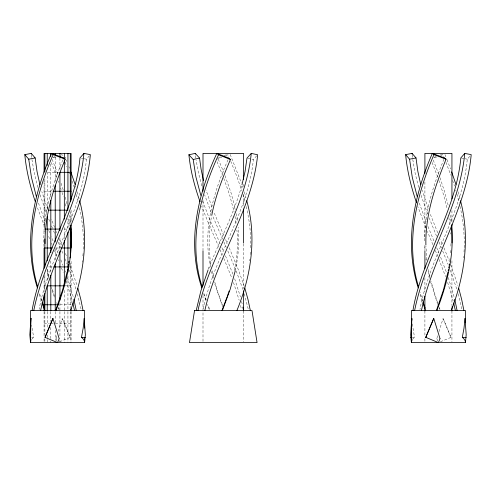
<?xml version="1.0" encoding="UTF-8"?>
<svg xmlns="http://www.w3.org/2000/svg" width="496" height="496" viewBox="0 0 496 496"><rect width="100%" height="100%" fill="white"/><g stroke="black" fill="none" stroke-linecap="round" stroke-linejoin="round"><path stroke-width="0.37" stroke-dasharray="2.48 1.86" d="M424.7 238.328L424.7 241.068M450.957 243.617L450.901 246.338M424.725 236.958C425.115 209.988 433.826 184.103 443.87 159.352M250.66 247.69C251.1 233.746 249.414 219.784 246.165 206.237M83.316 249.029C83.861 235.123 82.423 221.173 79.459 207.588M464.02 251.956C464.919 236.573 463.369 221.104 459.972 206.088M450.734 250.412L450.442 254.485M250.461 252.08L250.257 255M83.092 253.419L82.869 256.339M463.58 257.796L463.71 256.339M89.379 155.781L86.428 159.191C81.797 212.35 48.676 257.449 39.11 309.386M469.724 156.352L467.269 159.191C462.638 212.35 429.517 257.455 419.951 309.386M256.692 155.818L253.369 159.489C248.353 212.896 213.373 257.312 203.236 309.374M69.204 258.552L69.347 257.201M249.674 260.822L249.841 259.371M82.268 262.167L82.441 260.71M449.884 259.91L450.046 258.552M234.509 270.667C237.249 257.325 238.148 243.598 236.896 230.026M212.096 213.559C208.562 230.528 208.109 248.155 211.036 265.255M235.135 271.225C238.347 256.847 239.525 241.98 238.167 227.292M241.595 186.143C233.883 213.739 220.404 239.184 209.771 265.682M55.986 338.582L56.879 340.938M59.656 341.75L70.234 337.342L62.236 318.413L58.311 331.105M56.129 338.142L57.04 335.209M436.97 338.142L437.732 335.687M440.498 341.75L451.075 337.342L443.077 318.413L438.941 331.774M56.16 338.049L56.023 338.483M436.827 338.582L437.72 340.938M62.744 160.065C51.572 187.482 42.346 216.597 44.014 246.562M227.974 159.873C213.106 193.266 202.473 230.454 210.552 267.065M70.234 337.342L62.236 318.413M218.513 157.827L220.621 156.99M224.124 155.608L226.932 154.492M216.777 159.21L221.687 157.269M225.891 155.601L227.999 154.771L228.817 156.68M52.979 157.399L55.118 156.593M53.5 157.852L56.346 156.786M60.617 155.18L62.043 154.647L62.967 156.934M433.82 157.399L436.666 156.327M440.231 154.988L441.651 154.454M434.341 157.852L437.187 156.786M440.746 155.446L442.885 154.647L443.808 156.934M31.744 337.385L33.691 337.342L31.608 325.233M412.585 337.385L414.532 337.342L412.288 323.876M47.945 172.31L58.584 172.31M44.063 191.233L52.291 191.233M44.063 210.155L47.225 210.155L47.225 172.31M64.337 229.078L67.933 229.078L67.933 218.482M55.905 248L59.929 248M48.664 266.922L53.029 266.922M70.283 266.922L71.095 266.922M44.063 285.845L46.054 285.845M64.337 285.845L71.095 285.845M59.929 304.767L71.095 304.767L71.095 260.109M44.063 323.69L49.383 323.69M50.821 323.69L54.498 323.69M55.23 323.69L71.095 323.69M461.547 158.069L464.405 158.633M465.124 158.77L467.269 159.191M81.418 158.212L83.564 158.633M84.283 158.77L86.428 159.191M247.696 158.255L251.243 159.03M251.949 159.179L253.369 159.489M223.777 235.482L213.925 212.276M225.587 239.58L227.404 243.685M222.611 239.128L211.817 213.999M223.919 242.085L226.312 247.51M220.119 243.623L209.517 219.071L202.684 201.047M218.922 247.206L208.208 222.63L201.674 206.237M221.91 247.684L223.696 251.745M219.995 249.643L222.344 255M229.208 247.789L238.421 269.836L244.361 286.601M227.825 250.957L236.48 271.653L242.873 289.397M230.212 154.492L241.385 182.95M218.271 159.166L223.684 172.211M225.457 255.8L233.176 274.722M223.814 258.397L231.886 278.2M217.019 161.684L222.704 175.491M230.758 161.256L236.983 176.843L241.812 190.706M442.308 243.815L440.597 239.698M439.028 242.085L441.483 248M433.888 240.895L427.713 225.854M432.878 244.633L427.385 231.378M450.876 337.423L443.077 318.413M59.756 239.698L62.037 245.185M58.187 242.085L60.642 248M53.047 240.895L51.348 236.803M51.429 243.164L52.037 244.633M436.567 236.17L428.972 217.446M436.716 247.696L438.954 253.127M55.874 247.696L58.113 253.127M49.588 238.756L48.366 235.805M444.013 247.932L449.562 261.714M437.751 232.847L430.094 213.671M435.314 250.499L437.714 256.339M56.346 231.477L56.91 232.847M54.498 233.219L53.277 230.262M54.473 250.499L56.873 256.339M442.699 250.957L448.043 264.263M61.857 250.957L63.073 253.915M49.656 232.705L48.534 229.97M52.471 228.29L51.466 225.823M54.659 227.373L51.367 219.158M444.949 154.492L446.14 157.449M425.983 227.924L417.83 206.59M65.429 253.437L67.09 257.573M433.256 160.065L438.979 174.896M440.609 257.201L446.375 272.124M438.898 259.253L445.588 276.663M52.13 159.352L58.137 174.896M58.249 259.743L58.64 260.71M44.541 226.449L36.989 206.59M432.109 162.496L437.825 177.401M51.268 162.496L56.984 177.401M65.063 258.844L67.01 263.767M211.222 212.517L204.631 194.779M65.15 157.083L65.59 158.187M49.681 221.39L48.515 218.432M60.859 259.91L62.986 265.335M447.02 159.669L450.566 168.907M445.929 162.266L450.796 175.187M66.321 160.034L66.904 161.516M65.088 162.266L66.855 166.836M426.07 221.731L419.002 202.275M222.679 306.795L214.26 282.385M45.235 221.731L38.161 202.275M225.054 175.708L231.124 193.056L235.457 209.541M209.275 309.566L207.477 304.811M61.504 267.976L63.153 272.323M223.82 178.368L229.766 195.43L234.168 212.176M222.351 304.823L217.905 292.398L214.619 281.505M450.628 264.486L457.882 285.423M427.639 213.999L421.036 195.269M46.612 213.503L40.033 194.779M209.436 308.81L207.855 304.556M68.894 166.687L69.452 168.169M439.072 308.066L439.53 309.287M211.798 206.801L206.156 190.297M70.314 265.868L77.047 285.423M58.23 308.066L58.689 309.287M439.995 309.386L439.158 307.129M59.154 309.386L58.317 307.129M450.3 270.177L456.866 289.397M69.459 270.177L76.024 289.397M65.038 270.766L65.54 272.124M69.13 172.912L69.409 173.668M47.721 209.554L41.8 191.623M437.72 304.395L430.385 281.207M428.067 208.177L422.245 190.241M234.682 278.789L240.436 296.906M233.48 282.522L239.19 300.291M439.989 177.698L444.559 191.623L448.186 205.431M56.699 302.634L57.096 303.757M438.861 180.284L443.703 195.238L447.28 209.262M437.54 302.634L431.098 281.641M205.766 300.061L203.354 292.845M58.274 181.003L58.77 182.435M448.31 277.562L454.479 298.152M206.342 300.291L203.813 292.578M67.468 277.562L73.637 298.152M66.278 280.996L72.59 301.959M452.65 180.494L454.479 186.037M447.615 282.435L453.214 301.097M71.976 180.997L73.799 186.539M54.331 297.104L51.522 288.244M422.257 301.01L419.963 293.83M61.082 183.284L63.302 190.241M41.416 301.01L39.122 293.83M422.766 301.097L420.1 292.51M242.383 185.907L242.866 187.389M54.417 295.92L51.727 287.103M41.645 300.241L39.258 292.51M60.679 188.151L61.138 189.571M75.566 185.907L76.018 187.389M455.725 190.061L456.029 191.065M62.019 192.411L63.271 196.652M244.255 191.822L245.954 197.737M243.052 194.723L245.036 201.736M244.261 293.83L248.353 309.566M201.829 185.907L198.388 172.602L196.094 160.034M458.168 191.822L460.133 199.212M456.909 194.079L459.277 203.093M458.174 293.83L462.024 309.566M418.655 187.389L415.152 173.34L412.74 159.297M77.326 191.822L79.298 199.212M76.204 194.581L78.07 201.593M77.333 293.83L81.183 309.566M37.814 187.389L34.317 173.34L31.899 159.297M65.292 197.16L67.028 204.054M213.106 278.188L211.414 271.225M429.672 278.405L427.794 270.035M240.523 305.406L241.335 308.81M65.143 203.676L66.135 207.867M48.831 278.405L46.953 270.035M213.565 277.438L212.04 270.667M241.589 301.425L242.377 304.823M429.79 276.198L428.401 269.409M48.949 276.198L47.56 269.409M236.27 213.64L237.379 220.472M234.992 216.318L236.108 223.194M450.064 215.041L451.211 223.262M448.874 217.589L450.033 225.854M69.223 215.041L70.519 224.632M68.256 218.972L69.335 227.23M425.959 258.949L426.145 260.332M195.846 158.187L195.523 155.601M412.511 157.449L412.226 154.864M31.67 157.449L31.384 154.864M426.957 259.91L425.934 246.338M450.641 232.705L450.728 234.075M425.01 249.308L424.799 245.185M451.937 210.54L451.937 222.896M451.937 260.747L451.937 305.542M451.937 310.949L451.937 341.843M424.905 181.964L424.905 237.572M424.905 245.297L424.905 249.928M424.905 277.735L424.905 291.642M424.905 310.949L424.905 335.662M424.905 338.756L424.905 341.843M243.548 184.276L243.548 186.595M243.548 194.32L243.548 207.452M243.548 243.753L243.548 288.548M243.548 310.949L243.548 341.843M203 200.502L203 249.928M203 295.498L203 341.843M71.095 210.155L71.095 222.264M71.095 311.581L71.095 342.618M70.283 211.668L70.283 224.533M70.283 263.14L70.283 307.799M70.283 311.581L70.283 342.618M67.933 276.005L67.933 310.825M67.933 311.581L67.933 342.618M64.337 227.565L64.337 239.673M64.337 290.389L64.337 310.825M64.337 311.581L64.337 342.618M59.929 157.926L59.929 170.035M59.929 238.161L59.929 249.513M59.929 303.254L59.929 310.825M59.929 311.581L59.929 336.561M59.929 340.343L59.929 341.862M55.23 157.17L55.23 181.393M55.23 248.756L55.23 260.109M55.23 311.581L55.23 322.933M55.23 330.503L55.23 340.343M50.821 163.984L50.821 198.04M50.821 260.865L50.821 273.736M50.821 311.581L50.821 321.42M50.821 327.478L50.821 340.343M50.821 341.099L50.821 342.618M47.225 269.192L47.225 282.063M47.225 311.581L47.225 328.234M47.225 335.048L47.225 338.83M47.225 339.586L47.225 342.618M44.876 179.118L44.876 226.052M44.876 275.249L44.876 289.633M44.876 311.581L44.876 334.292M44.876 338.83L44.876 342.618M44.063 181.393L44.063 233.616M44.063 276.762L44.063 291.902M44.063 311.581L44.063 335.804M44.063 338.83L44.063 342.618M412.387 339.58A31.217 12.009 0 0 1 414.526 337.342M31.546 339.58A31.217 12.009 0 0 1 33.685 337.342"/><path stroke-width="0.74" d="M84.574 339.016L84.611 342.618A31.217 12.009 0 0 0 81.474 337.342L83.154 328.253L84.208 318.413L85.343 334.837L84.611 342.618L30.547 342.618L30.591 338.582M465.453 341.893L465.453 342.618A31.217 12.009 0 0 0 462.315 337.342L463.989 328.253L465.05 318.413L466.184 334.837L465.453 342.618L411.389 342.618L410.657 334.837L411.792 318.413L411.934 320.236M411.996 340.244A31.217 12.009 0 0 0 411.401 342.618L411.438 338.656M30.981 318.872L30.95 318.413L30.591 338.483M411.792 318.413L411.432 338.601M40.622 310.515C51.782 256.903 85.436 209.845 90.359 154.647L83.917 153.382C78.79 208.99 44.528 256.314 33.784 310.515M421.464 310.515C432.63 256.903 466.277 209.845 471.2 154.647L464.758 153.382C459.631 208.99 425.37 256.314 414.625 310.515M204.842 310.515C216.764 256.754 252.309 210.31 257.641 154.771L251.261 153.382C245.694 209.368 209.473 256.097 197.991 310.515M30.95 318.413L29.816 334.837L30.547 342.618A31.217 12.009 0 0 1 30.994 340.578M68.69 262.626L68.876 261.268M68.287 265.335L68.498 263.977M449.128 265.335L449.339 263.977M448.682 268.051L448.911 266.693M32.097 310.515C40.957 257.529 75.094 211.866 79.986 157.933L83.917 153.382M412.939 310.515C421.792 257.529 455.936 211.866 460.827 157.933L464.758 153.382M196.205 310.515L200.892 290.83L208.128 269.836M67.344 270.766L67.599 269.409M448.186 270.766L448.44 269.409M67.078 272.124L62.639 289.838L55.577 310.515M447.919 272.124L443.48 289.838L436.418 310.515M212.096 213.559C215.915 194.835 222.94 176.985 230.473 159.489L228.737 158.1L216.814 153.382C197.458 195.052 186.552 243.108 201.841 287.916M235.135 271.225L230.144 289.416L222.388 310.515M241.98 184.76L245.043 171.511L246.989 158.1L251.261 153.382M228.644 292.398L229.09 291.034M228.272 293.527L227.503 295.777M452.03 307.092L452.333 306.237M227.112 296.906L221.96 310.515M70.407 310.515C83.905 275.795 89.323 237.125 79.658 200.694M451.248 310.515C464.746 275.795 470.165 237.125 460.499 200.694M56.005 310.515C66.408 283.731 73.668 254.919 70.655 226.002M436.846 310.515C447.07 284.152 454.305 255.849 451.62 227.373M236.902 310.515C251.181 276.024 257.033 237.107 246.729 200.694M208.673 268.448L209.219 267.065M59.074 338.297L52.923 318.413L45.124 337.423M433.764 318.413L425.766 337.342L433.764 318.413L439.977 338.483M63.172 158.999L63.606 157.933L51.497 153.382C33.114 195.35 23.107 243.139 37.405 287.916M51.497 153.382L53.115 154.647C35.253 195.877 24.378 242.538 37.665 286.756M63.606 157.933L65.224 159.191C54.256 186.043 44.615 214.26 45.043 243.617M425.903 244.981C425.165 215.146 434.924 186.465 446.065 159.191L444.447 157.933L432.338 153.382C414.017 195.387 403.899 243.108 418.246 287.916M432.338 153.382L433.957 154.647C416.15 195.92 405.182 242.507 418.506 286.756M444.447 157.933L444.156 158.639M52.923 318.413L44.925 337.342L57.579 342.618L59.173 338.582M425.766 337.342L438.421 342.618L440.02 338.601M228.433 158.813L228.737 158.1M216.814 153.382L218.55 154.771C199.758 195.709 187.922 242.563 202.126 286.837M200.037 201.736C194.63 186.564 190.489 170.835 188.908 154.771L195.288 153.382L199.559 158.1L201.06 169.049L203.49 180.587M188.908 154.771L193.18 159.489L199.559 158.1M35.272 201.593C30.169 186.372 26.288 170.661 24.8 154.647L31.242 153.382L35.173 157.933L37.008 171.38L39.903 184.679M24.8 154.647L28.731 159.191L35.173 157.933M416.454 202.591C411.178 187.06 407.16 171.008 405.641 154.647L412.083 153.382L416.014 157.933L417.849 171.38L420.744 184.679M405.641 154.647L409.572 159.191L416.014 157.933M410.638 337.423L411.934 337.398M71.095 172.31L59.929 172.31L59.929 230.59M53.029 191.233L71.095 191.233M48.664 210.155L67.933 210.155M45.465 229.078L59.929 229.078M69.105 229.078L71.095 229.078M52.291 248L44.063 248L44.063 268.435M61.399 248L71.095 248L71.095 225.289M44.063 266.922L44.876 266.922L44.876 238.917M53.76 266.922L69.105 266.922M44.063 304.767L58.584 304.767M462.309 337.342L466.203 337.423M81.468 337.342L85.362 337.423M433.957 154.647L446.065 159.191M53.115 154.647L65.224 159.191M218.55 154.771L230.473 159.489M451.651 171.864L455.942 184.431M425.246 309.566L422.902 302.913M70.81 171.864L75.101 184.431M44.404 309.566L42.061 302.913M425.109 307.948L423.051 301.959M44.268 307.948L42.495 302.814M200.83 195.43L195.914 176.936L193.18 159.489M244.801 288.009L247.975 299.392L250.344 310.515M417.223 196.652L412.3 177.401L409.572 159.191M36.382 196.652L31.459 177.401L28.731 159.191M458.726 288.244L461.689 299.528L463.903 310.515M77.884 288.244L80.848 299.528L83.061 310.515M453.642 302.814L455.378 310.515M72.807 302.814L74.536 310.515M454.751 299.274L457.095 310.515M73.91 299.274L76.254 310.515M242.86 307.098L243.53 310.515M195.362 154.126L195.288 153.382M412.151 154.126L412.083 153.382M31.31 154.126L31.242 153.382M465.05 318.413L465.248 322.636M84.208 318.413L84.382 322.034M465.453 322.741L465.453 310.515L411.389 310.515L411.389 342.618M465.453 342.042L465.453 342.618M451.937 198.952L451.937 153.382L424.905 153.382L424.905 173.464M451.937 224.44L451.937 242.978M451.937 307.861L451.937 310.949M424.905 250.703L424.905 268.466M424.905 296.273L424.905 310.949M243.548 179.645L243.548 153.382L203 153.382L203 191.233M243.548 208.996L243.548 242.978M243.548 290.867L243.548 310.949M203 250.703L203 285.46M84.611 328.092L84.611 310.515L30.547 310.515L30.547 342.618M84.611 338.793L84.611 342.618M71.095 200.316L71.095 153.382L44.063 153.382L44.063 172.31M71.095 308.555L71.095 310.825M70.283 153.382L70.283 201.829M70.283 226.052L70.283 257.839M67.933 153.382L67.933 209.399M67.933 232.103L67.933 272.223M64.337 153.382L64.337 158.683M64.337 160.196L64.337 219.238M64.337 240.43L64.337 285.845L47.225 285.845L47.225 310.825M59.929 153.382L59.929 157.17M59.929 251.026L59.929 300.229M55.23 153.382L55.23 154.901M55.23 185.175L55.23 241.943M55.23 263.897L55.23 310.825M50.821 153.382L50.821 156.414M50.821 200.316L50.821 252.545M50.821 275.249L50.821 310.825M47.225 153.382L47.225 165.497M47.225 216.206L47.225 260.865M44.876 153.382L44.876 171.548M44.876 293.415L44.876 310.825M44.063 294.928L44.063 310.825M194.55 310.515L189.484 342.618L257.064 342.618L251.999 310.515L194.55 310.515"/></g></svg>
